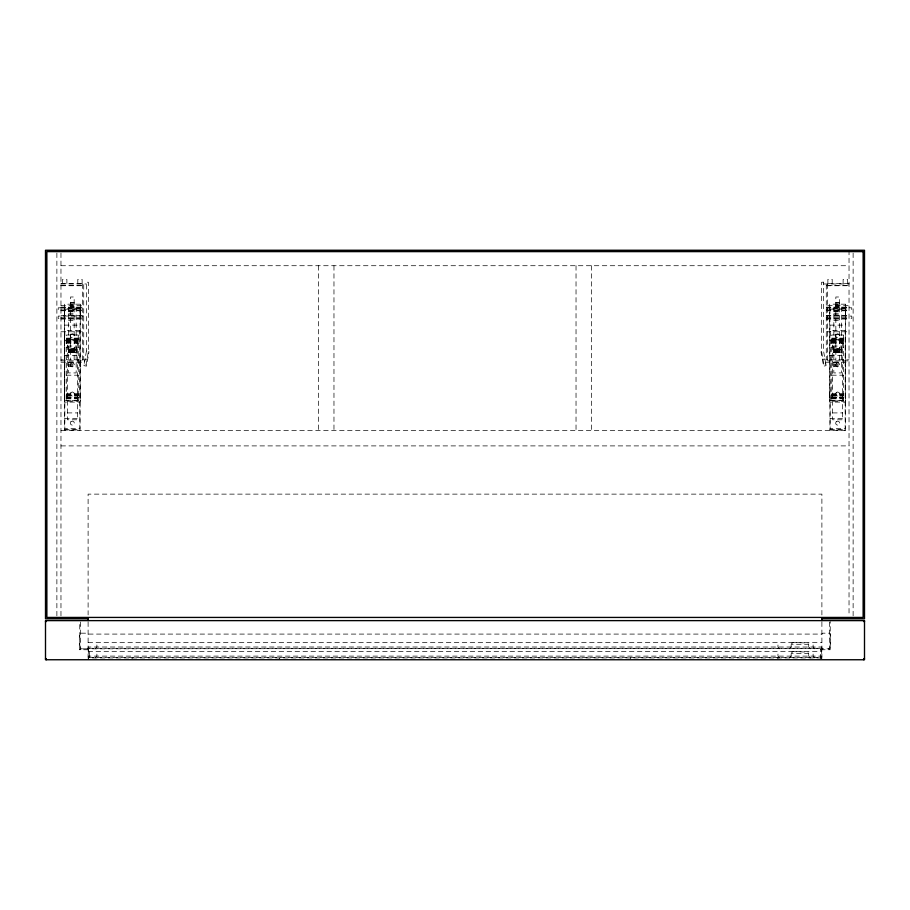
<?xml version="1.0" encoding="UTF-8"?>
<svg xmlns="http://www.w3.org/2000/svg" width="910" height="910" viewBox="0 0 910 910"><rect width="100%" height="100%" fill="white"/><g stroke="black" fill="none" stroke-linecap="round" stroke-linejoin="round"><path stroke-width="0.68" stroke-dasharray="4.55 3.41" d="M80.398 398.159L80.307 393.837M845.708 398.159L845.617 393.837M80.08 310.685L80.262 315.781L80.262 310.685M845.39 310.685L845.572 315.781L845.572 310.685M76.349 348.974L76.167 353.239L76.349 348.234L76.349 353.125M841.659 352.215L833.833 352.034L841.477 350.737L841.659 348.234L841.477 353.239L841.659 348.974M841.659 353.125L841.659 350.737L833.651 350.737M64.291 394.314C64.439 394.803 64.235 403.13 64.382 394.576M829.601 394.314L829.601 393.7L829.692 398.25L829.692 394.576M80.08 313.233L80.262 312.448M845.39 313.233L845.572 312.448M821.377 648.295L821.889 647.01L88.111 647.01L89.862 648.83L821.377 648.295L88.623 648.295M821.377 657.395L821.889 656.11L88.111 656.11L89.862 657.93L820.137 657.93L821.377 657.395L88.623 657.395M80.637 621.985L80.637 647.92L79.761 649.74L89.43 649.74L89.43 658.84M76.167 348.917L68.523 349.008L76.167 349.451L68.523 350.737L76.167 351.806L68.523 352.557L76.349 352.215M87.235 648.83L88.111 647.92M820.57 658.84L820.57 649.74L821.446 648.83L829.795 648.83L830.671 647.92L830.671 634.088L829.795 633.178L822.765 633.178L821.889 634.088L88.111 634.088L87.235 633.178L80.205 633.178L79.329 634.088L79.329 647.92L80.205 648.83L88.554 648.83L89.43 649.74M829.363 621.985L829.363 647.92L828.475 648.83L830.238 649.74L830.238 621.53M95.141 648.83L96.892 647.01L96.892 642.46M95.141 657.93L96.892 656.11L96.892 651.56M792.894 642.46L791.143 644.28L808.717 644.28L806.954 642.46M789.38 648.83L791.143 647.01L791.143 642.46L808.194 642.995M792.894 651.56L791.143 653.38L808.717 653.38L806.954 651.56M789.38 657.93L791.143 656.11L791.143 651.56L808.194 652.095M821.639 351.704L821.013 351.806L823.539 366.15L826.041 365.672L824.869 359.029L822.97 359.268M76.167 352.477L68.523 352.034L76.167 350.737L68.523 349.667L76.167 349.451M841.477 348.917L833.833 349.008L841.477 349.451L833.833 350.737L841.477 351.806L833.833 352.557L841.477 352.477M68.523 352.034L76.167 351.806M841.477 349.451L833.833 349.667L841.477 350.737M833.833 352.034L841.477 351.806M60.97 265.72L849.03 265.72M60.97 283.556L83.72 283.556L83.72 359.814L60.97 359.814M849.03 283.556L826.28 283.556L826.28 359.814L849.03 359.814M60.97 283.977L86.45 283.977M823.55 283.977L849.03 283.977M60.97 285.342L82.355 285.342M827.645 285.342L849.03 285.342M60.97 285.74L83.72 285.74M826.28 285.74L849.03 285.74M70.525 302.313L74.165 302.416M835.835 302.416L839.475 302.313M70.525 303.087L74.165 303.087M835.835 303.087L839.475 303.087M70.525 304.702L74.165 304.702M835.835 304.702L839.475 304.702M60.97 305.362L82.355 305.362M827.645 305.362L849.03 305.362M70.525 306.044L74.165 306.044M835.835 306.044L839.475 306.044M70.525 306.886L74.165 306.886M835.835 306.886L839.475 306.886M60.97 307.125L83.72 307.125M826.28 307.125L849.03 307.125M60.97 307.66L83.72 307.66M826.28 307.66L849.03 307.66M60.97 307.808L58.24 307.808L58.24 310.083L60.97 310.083M849.03 307.808L851.76 307.808L851.76 310.083L849.03 310.083M80.307 308.035L80.398 312.585M845.617 308.035L845.617 312.585M60.97 308.945L83.72 308.945M826.28 308.945L849.03 308.945M64.382 309.184L80.307 309.184M829.692 309.184L845.617 309.184M60.97 310.23L83.72 310.23M826.28 310.23L849.03 310.23M60.97 310.765L83.72 310.765M826.28 310.765L849.03 310.765M68.523 310.958L76.167 310.958M833.833 310.958L841.477 310.958M68.523 311.629L76.167 311.629M833.833 311.629L841.477 311.629M68.523 313.233L76.167 313.233M833.833 313.233L841.477 313.233M68.523 314.837L76.167 314.837M833.833 314.837L841.477 314.837M60.97 315.406L83.72 315.406M826.28 315.406L849.03 315.406M64.61 315.781L64.428 310.685M83.72 315.941L58.24 316.089L58.24 318.363L60.97 318.363M826.28 315.941L851.76 316.089L851.76 318.363L849.03 318.363M60.97 317.226L83.72 317.226M826.28 317.226L849.03 317.226M60.97 318.511L83.72 318.511M826.28 318.511L849.03 318.511M60.97 319.046L83.72 319.046M826.28 319.046L849.03 319.046M68.523 320.388L76.167 320.388M833.833 320.388L841.477 320.388M64.61 325.12L80.08 325.12M829.92 325.12L845.39 325.12M60.97 331.775L83.72 331.775M826.28 331.775L849.03 331.775M70.525 334.641L74.165 334.641M835.835 334.641L839.475 334.641M64.61 337.849L64.61 342.945M66.43 338.122L78.26 338.122M831.74 338.122L843.57 338.122M66.43 338.725L78.26 338.85M831.74 338.85L843.57 338.725M66.43 339.316L78.26 339.316M831.74 339.316L843.57 339.316M68.523 339.578L76.167 339.578M833.833 339.578L841.477 339.578M66.43 340.124L78.26 340.124M831.74 340.124L843.57 340.124M66.43 340.306L78.26 340.306M831.74 340.306L843.57 340.306M64.61 340.704L80.08 340.704M829.92 340.704L845.39 340.704M66.43 341.5L78.26 341.5M831.74 341.5L843.57 341.5M66.43 341.944L78.26 341.944M831.74 341.944L843.57 341.944M66.43 342.456L78.26 342.626M831.74 342.626L843.57 342.456M66.43 343.207L78.26 343.207M831.74 343.207L843.57 343.207M67.34 346.027L77.35 346.027M832.65 346.027L842.66 346.027M66.43 347.176L78.26 347.176M831.74 347.176L843.57 347.176M68.523 348.234L68.523 353.125M833.833 348.234L833.833 353.125M70.525 348.917L74.165 348.917M835.835 348.917L839.475 348.917M70.525 349.451L74.165 349.451M835.835 349.451L839.475 349.451M68.341 350.737L76.349 350.737M70.525 351.806L74.165 351.806M835.835 351.806L839.475 351.806M68.341 352.215L76.167 352.272M833.651 352.215L841.477 352.272M70.525 352.477L74.165 352.477M835.835 352.477L839.475 352.477M64.382 355.617L80.307 355.617M829.692 355.617L845.617 355.617M60.97 360.872L82.355 360.872M827.645 360.872L849.03 360.872M68.523 362.089L76.167 362.089M80.307 362.089L80.398 366.639M833.833 362.089L841.477 362.089M845.617 362.089L845.617 366.639M60.97 362.237L84.471 362.237M825.529 362.237L849.03 362.237M68.523 362.76L76.167 362.76M833.833 362.76L841.477 362.76M68.523 364.364L76.167 364.364M833.833 364.364L841.477 364.364M68.523 365.706L76.167 365.706M833.833 365.706L841.477 365.706M68.523 366.525L76.167 366.525M833.833 366.525L841.477 366.4M66.43 375.193L78.26 375.193M831.74 375.193L843.57 375.193M66.43 393.7L78.26 393.7M831.74 393.7L843.57 393.7M66.43 394.303L78.26 394.303M831.74 394.303L843.57 394.303M66.43 394.428L78.26 394.428M831.74 394.428L843.57 394.428M66.43 395.702L78.26 395.702M831.74 395.702L843.57 395.702M66.43 395.884L78.26 395.884M831.74 395.884L843.57 395.884M66.43 397.09L78.26 397.09M831.74 397.09L843.57 397.09M66.43 397.522L78.26 397.522M831.74 397.522L843.57 397.522M66.43 397.852L78.26 397.852M831.74 397.852L843.57 397.852M66.43 398.045L78.26 398.045M831.74 398.045L843.57 398.045M66.43 398.205L78.26 398.205M831.74 398.205L843.57 398.205M66.43 400.173L78.26 400.173M831.74 400.173L843.57 400.173M64.382 400.423L80.307 400.423M829.692 400.423L845.617 400.423M67.34 412.912L77.35 412.912M832.65 412.912L842.66 412.912M64.61 418.6L80.08 418.6M829.92 418.6L845.39 418.6M64.61 429.509L80.08 429.509M829.92 429.509L845.39 429.509M60.97 430.43L849.03 430.43M60.97 445.9L849.03 445.9M88.111 642.46L821.889 642.46M820.57 649.74L830.238 649.74L829.363 647.92M88.111 651.56L821.889 651.56M87.03 359.268L85.13 359.029L83.959 365.672L86.461 366.15L88.987 351.806L88.361 351.704M814.86 648.83L813.108 647.01L813.108 642.46M810.469 648.83L808.717 647.01L808.717 642.46M814.86 657.93L813.108 656.11L813.108 651.56M810.469 657.93L808.717 656.11L808.717 651.56M779.722 648.83L777.959 647.01L777.959 642.46M779.722 657.93L777.959 656.11L777.959 651.56M821.889 647.92L822.765 648.83M80.637 647.92L81.525 648.83L79.761 649.74L79.761 621.53M853.125 253.082L853.125 615.968M849.03 250.25L849.03 615.968M847.438 283.556L847.438 279.37L843.115 279.37L843.115 283.556M841.477 307.045L841.477 372.929L833.833 372.929L833.833 307.045M839.475 359.768L839.475 296.99L835.835 296.99L835.835 359.768M832.195 283.556L832.195 279.37L827.872 279.37L827.872 283.556M827.645 283.977L827.645 362.237M821.889 614.933L821.889 494.13L88.111 494.13L88.111 614.933M821.889 622.03L821.889 658.84M821.446 648.83L821.446 658.84M777.959 657.93L777.959 658.84M630.71 657.93L630.71 658.84M591.5 265.72L591.5 430.43M576.03 265.72L576.03 430.43M333.97 265.72L333.97 430.43M318.5 265.72L318.5 430.43M279.29 657.93L279.29 658.84M132.041 657.93L132.041 658.84M88.554 648.83L88.554 658.84M88.111 622.03L88.111 658.84M82.355 283.977L82.355 362.237M82.127 283.556L82.127 279.37L77.805 279.37L77.805 283.556M76.167 307.045L76.167 372.929L68.523 372.929L68.523 307.045M74.165 359.768L74.165 296.99L70.525 296.99L70.525 359.768M66.885 283.556L66.885 279.37L62.562 279.37L62.562 283.556M60.97 253.06L60.97 615.968M56.875 253.082L56.875 615.968M86.45 351.033L83.993 364.967L86.04 364.853L88.452 351.203L88.452 282.259L86.45 282.157L86.45 351.033M70.9 334.345L70.297 335.79L70.9 337.235L72.345 337.837L73.79 337.235L74.392 335.79L73.79 334.345L72.345 333.742L70.9 334.345M70.9 363.465L70.297 364.91L70.9 366.355L72.345 366.958L73.79 366.355L74.392 364.91L73.79 363.465L72.345 362.863L70.9 363.465M70.9 392.585L70.297 394.03L70.9 395.475L72.345 396.077L73.79 395.475L74.392 394.03L73.79 392.585L72.345 391.983L70.9 392.585M70.9 421.705L70.297 423.15L70.9 424.595L72.345 425.197L73.79 424.595L74.392 423.15L73.79 421.705L72.345 421.102L70.9 421.705M836.21 334.345L835.607 335.79L836.21 337.235L837.655 337.837L839.1 337.235L839.702 335.79L839.1 334.345L837.655 333.742L836.21 334.345M836.21 363.465L835.607 364.91L836.21 366.355L837.655 366.958L839.1 366.355L839.702 364.91L839.1 363.465L837.655 362.863L836.21 363.465M836.21 392.585L835.607 394.03L836.21 395.475L837.655 396.077L839.1 395.475L839.702 394.03L839.1 392.585L837.655 391.983L836.21 392.585M836.21 421.705L835.607 423.15L836.21 424.595L837.655 425.197L839.1 424.595L839.702 423.15L839.1 421.705L837.655 421.102L836.21 421.705M823.55 282.157L821.548 282.259L821.548 351.203L823.959 364.853L826.007 364.967L823.55 351.033L823.55 282.157M80.307 304.179L64.382 304.179L64.382 402.095L80.307 402.095L80.307 304.179M845.617 304.179L829.692 304.179L829.692 402.095L845.617 402.095L845.617 304.179M80.08 308.683L64.61 308.683L64.61 430.077L80.08 430.077L80.08 308.683M845.39 308.683L829.92 308.683L829.92 430.077L845.39 430.077L845.39 308.683M79.853 330.33L64.837 330.33L64.837 428.61L79.853 428.61L79.853 330.33M845.163 330.33L830.147 330.33L830.147 428.61L845.163 428.61L845.163 330.33M78.26 335.016L66.43 335.016L66.43 401.23L78.26 401.23L78.26 335.016M843.57 335.016L831.74 335.016L831.74 401.23L843.57 401.23L843.57 335.016M77.35 339.157L67.34 339.157L67.34 419.783L77.35 419.783L77.35 339.157M842.66 339.157L832.65 339.157L832.65 419.783L842.66 419.783L842.66 339.157"/><path stroke-width="1.36" d="M863.624 659.75L864.5 658.84L863.624 658.84M88.156 618.8L45.5 618.8L45.5 250.25L864.5 250.25L864.5 618.8L821.844 618.8M46.376 658.84L45.5 658.84L46.376 659.75M821.889 617.776L821.889 620.62M88.111 617.776L88.111 620.62M46.376 620.62L45.5 621.53L46.376 621.53L46.376 620.62M863.135 251.615L46.865 251.615L46.865 617.435L863.135 617.435L863.135 251.615M864.5 620.62L45.5 620.62L45.5 659.75L864.5 659.75L864.5 620.62M864.5 621.53L863.624 621.53L863.624 620.62L864.5 621.53"/></g></svg>
